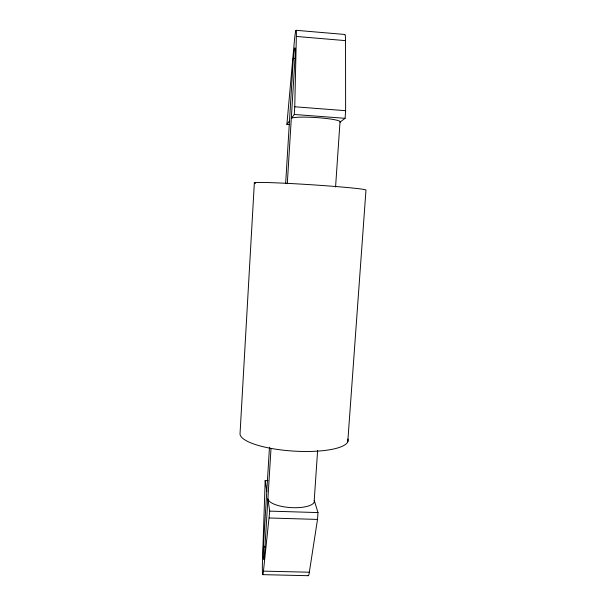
<?xml version="1.0" encoding="UTF-8"?>
<svg xmlns="http://www.w3.org/2000/svg" width="606" height="606" viewBox="0 0 606 606"><rect width="100%" height="100%" fill="white"/><g stroke="black" fill="none" stroke-linecap="round" stroke-linejoin="round"><path stroke-width="0.91" d="M344.413 34.724A13.635 1.598 -84.8 0 1 345.541 40.625L345.625 110.686L345.102 118.321L339.989 122.139A24.543 2.682 3.7 0 0 318.317 117.723A24.543 2.682 3.7 0 0 291.304 118.465L294.274 114.466L294.751 106.777L296.349 36.451A13.711 0.901 -85.8 0 0 295.864 30.542A13.711 0.901 -85.8 0 0 294.365 41.208L286.896 124.412L289.683 124.616M254.353 182.785L240.014 434.078A54.161 14.112 3.7 0 0 297.061 451.281A54.161 14.112 3.7 0 0 347.912 439.009M268.011 480.664L265.178 480.566L262.459 561.792A12.688 0.78 -88 0 0 262.512 573.594A12.688 0.78 -88 0 0 263.459 571.132L269.723 511.123L267.905 498.859A23.286 7.787 3.7 0 0 292.91 507.692A23.286 7.787 3.7 0 0 314.226 500.336L317.627 450.417M271.003 448.501L264.398 555.793A12.65 0.788 -87.9 0 1 263.443 558.474A12.65 0.788 -87.9 0 1 263.375 546.824L269.481 447.22M285.653 183.421L293.312 58.411A13.597 0.901 -85.8 0 1 294.789 48.033A13.597 0.901 -85.8 0 1 295.258 54.154L287.289 183.709M335.572 186.974L339.989 122.139M307.992 575.389A12.62 1.394 -88.8 0 0 309.333 572.215L317.514 519.418L317.983 512.585L314.226 500.336M347.776 441.782L365.986 189.905L362.699 189.231A56.07 1.788 3.7 0 0 294.395 183.732A56.07 1.788 3.7 0 0 255.641 183.33M286.896 124.412L289.479 120.927A23.869 2.538 3.7 0 0 289.82 121.609M263.459 571.132L309.333 572.215M262.769 574.647L308.257 575.7M263.375 546.824L265.239 546.877M269.723 511.123L317.983 512.585M269.299 517.994L317.514 519.418M294.751 106.777L345.625 110.686M294.274 114.466L345.102 118.321M293.312 58.411L295.183 58.562M296.046 30.3L344.753 34.466M296.349 36.451L345.541 40.625M265.178 480.566L266.776 491.307"/></g></svg>
